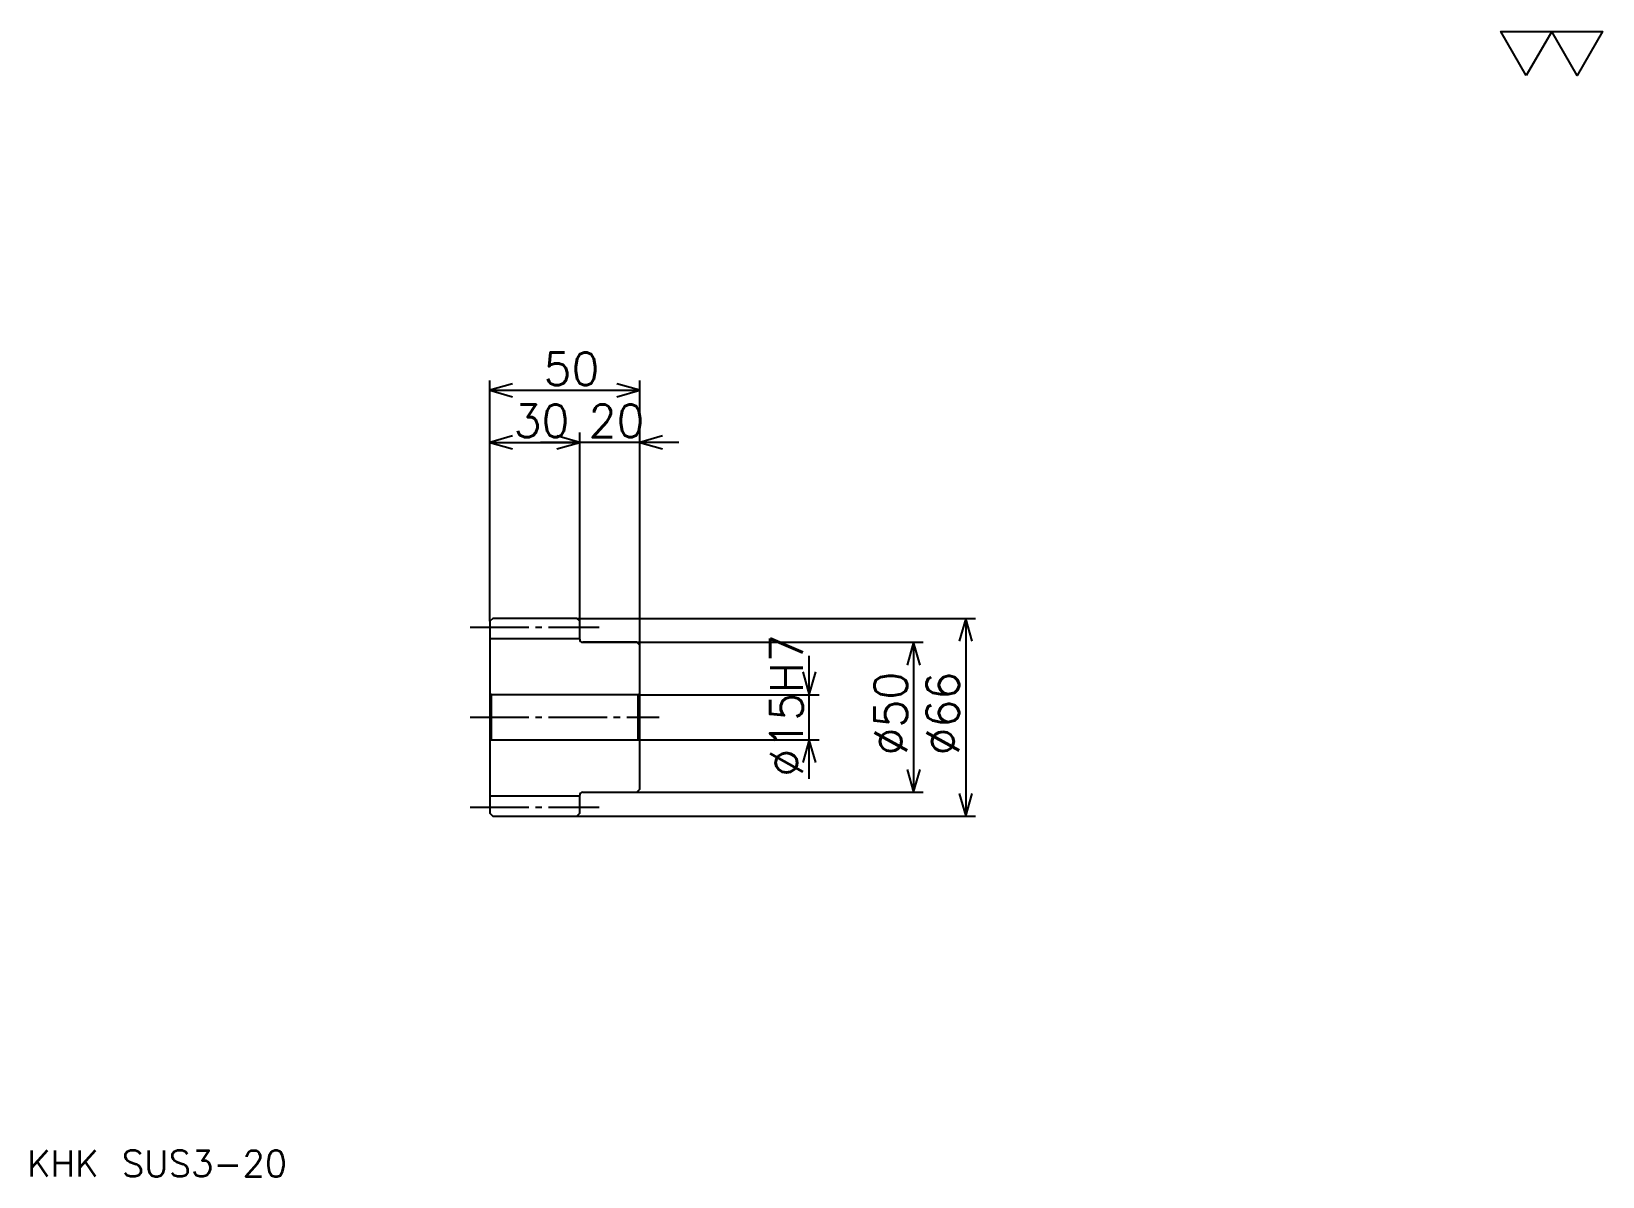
# Model space of a CAD drawing. Extents: x 23 to 547, y 24 to 406.
import ezdxf

# ---------------------------------------------------------------- set-up
doc = ezdxf.new("R2010")
doc.units = 0
doc.linetypes.add('DASHDOT', pattern=[26.086956, 19.565217, -2.173913, 2.173913, -2.173913])
doc.layers.get('0').update_dxf_attribs({"linetype": 'CONTINUOUS'})
doc.layers.add('DASHDOT', color=6, linetype='DASHDOT')
doc.styles.add('KANJI', font='TXT', dxfattribs={"bigfont": 'BIGFONT'})

msp = doc.modelspace()

# ---------------------------------------------------------------- linework, layer by layer
at = {"color": 5}
for p, q in [((176.086945, 210.17392), (176.086945, 289.521759)), ((226.086945, 210.17392), (226.086945, 289.521759)), ((176.086945, 286.260864), (226.086945, 286.260864)), ((176.086945, 268.869568), (206.086945, 268.869568)), ((239.130432, 268.869568), (193.043472, 268.869568)), ((206.086945, 210.17392), (206.086945, 272.130432)), ((176.086945, 209.17392), (176.086945, 210.17392)), ((205.086945, 210.17392), (226.086945, 210.17392)), ((206.086945, 209.17392), (206.086945, 210.17392)), ((226.086945, 210.17392), (338.043457, 210.17392)), ((226.086945, 201.17392), (226.086945, 210.17392)), ((334.782593, 210.17392), (334.782593, 144.17392)), ((207.086945, 202.17392), (226.086945, 202.17392)), ((226.086945, 202.17392), (320.652161, 202.17392)), ((317.391296, 202.17392), (317.391296, 152.17392)), ((282.608704, 156.630447), (282.608704, 197.717392)), ((226.086945, 184.67392), (285.869568, 184.67392)), ((226.086945, 169.67392), (285.869568, 169.67392)), ((207.086945, 152.17392), (226.086945, 152.17392)), ((226.086945, 152.17392), (320.652161, 152.17392)), ((205.086945, 144.17392), (226.086945, 144.17392)), ((226.086945, 144.17392), (338.043457, 144.17392))]:
    msp.add_line(p, q, dxfattribs=at)
at = {"color": 4}
for p, q in [((176.086945, 203.42392), (206.086945, 203.42392)), ((176.586945, 184.67392), (176.586945, 169.67392)), ((225.586945, 184.67392), (226.086945, 185.17392)), ((225.586945, 169.67392), (226.086945, 169.17392)), ((176.086945, 150.92392), (206.086945, 150.92392))]:
    msp.add_line(p, q, dxfattribs=at)
at = {"color": 7}
msp.add_lwpolyline([(521.739136, 391.304352), (513.260864, 406), (547.17395, 406), (538.695679, 391.304352), (530.217407, 406), (521.739136, 391.304352)], dxfattribs=at)
at = {"color": 5}
for points in [[(183.695633, 288.434784), (176.086945, 286.260864), (183.695633, 284.086975)], [(218.478241, 284.086975), (226.086945, 286.260864), (218.478241, 288.434784)], [(183.695633, 271.043488), (176.086945, 268.869568), (183.695633, 266.695648)], [(198.478241, 266.695648), (206.086945, 268.869568), (198.478241, 271.043488)], [(198.478241, 266.695648), (206.086945, 268.869568), (198.478241, 271.043488)], [(233.695648, 271.043488), (226.086945, 268.869568), (233.695648, 266.695648)], [(336.956512, 202.565216), (334.782593, 210.17392), (332.608673, 202.565216)], [(319.565216, 194.565216), (317.391296, 202.17392), (315.217377, 194.565216)], [(280.434784, 192.282623), (282.608704, 184.67392), (284.782593, 192.282623)], [(284.782593, 162.065216), (282.608704, 169.67392), (280.434784, 162.065216)], [(315.217377, 159.782623), (317.391296, 152.17392), (319.565216, 159.782623)], [(332.608673, 151.782623), (334.782593, 144.17392), (336.956512, 151.782623)]]:
    msp.add_lwpolyline(points, dxfattribs=at)
at = {"color": 4}
for points in [[(206.086945, 203.17392), (206.086945, 209.17392), (205.086945, 210.17392), (177.086945, 210.17392), (176.086945, 209.17392), (176.086945, 169.17392)], [(207.086945, 152.17392), (225.086945, 152.17392), (226.086945, 153.17392), (226.086945, 201.17392), (225.086945, 202.17392), (207.086945, 202.17392)], [(176.086945, 169.17392), (176.586945, 169.67392), (225.586945, 169.67392), (225.586945, 184.67392), (176.586945, 184.67392), (176.086945, 185.17392)], [(176.086945, 169.17392), (176.086945, 145.17392), (177.086945, 144.17392), (205.086945, 144.17392), (206.086945, 145.17392), (206.086945, 151.17392)]]:
    msp.add_lwpolyline(points, dxfattribs=at)
for centre, start, end in [((207.086945, 203.17392), 180, 270), ((207.086945, 151.17392), 90, 180)]:
    msp.add_arc(centre, 1, start, end, dxfattribs=at)
at = {"layer": 'DASHDOT', "color": 7}
for p, q in [((169.565201, 207.17392), (212.608688, 207.17392)), ((169.565201, 177.17392), (232.608688, 177.17392)), ((169.565201, 147.17392), (212.608688, 147.17392))]:
    msp.add_line(p, q, dxfattribs=at)

# ---------------------------------------------------------------- texts
at = {"color": 7, "style": 'KANJI'}
for s, height, p in [('50', 10.869565, (194.021729, 288)), ('30', 10.869565, (184.021729, 270.608704)), ('20', 10.869565, (209.021729, 270.608704)), ('KHK SUS3-20', 8.695652, (21.73913, 23.913044))]:
    msp.add_text(s, height=height, dxfattribs=at).set_placement(p)
for s, p in [('%%c15H7', (280.434784, 157.33696)), ('%%c50', (315.217377, 164.402176)), ('%%c66', (332.608673, 164.402176))]:
    msp.add_text(s, height=10.869565, rotation=90, dxfattribs=at).set_placement(p)

doc.saveas('drawing.dxf')
